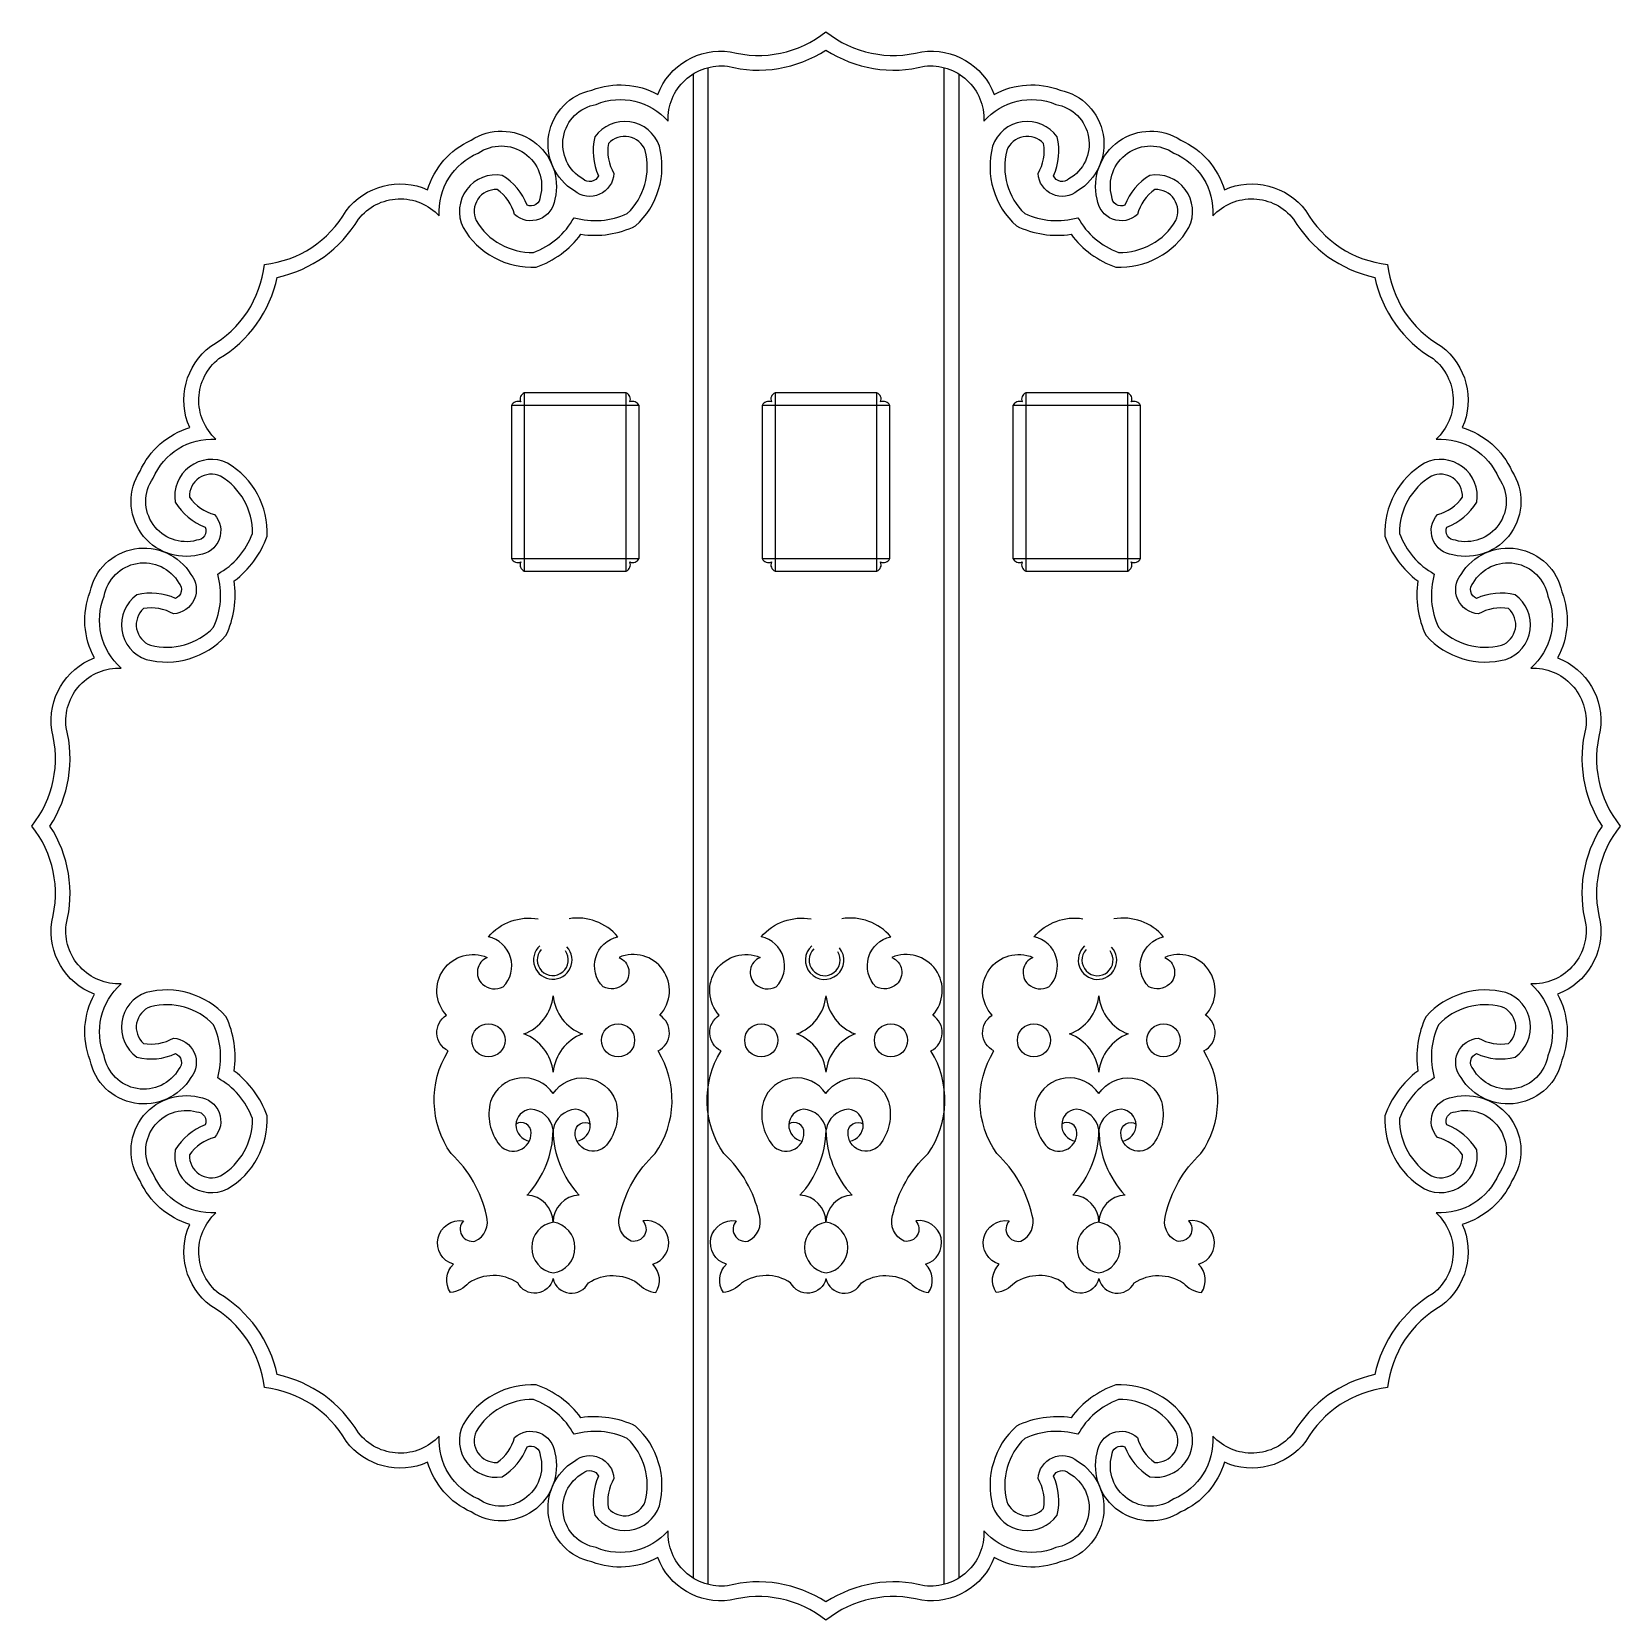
# Model space of a CAD drawing. Header units: metres. Extents: x 34 to 249, y 153 to 368.
import ezdxf

# ---------------------------------------------------------------- set-up
doc = ezdxf.new("R2010")
doc.units = ezdxf.units.M
doc.layers.add('3', color=3, linetype='Continuous')
doc.layers.add('4', color=4, linetype='Continuous')

msp = doc.modelspace()

# ---------------------------------------------------------------- linework, layer by layer
at = {"layer": '3'}
for p, q in [((123.22, 362.8), (123.22, 158.78)), ((125.22, 363.65), (125.22, 157.93)), ((157.22, 363.65), (157.22, 157.93)), ((159.22, 362.8), (159.22, 158.78)), ((100.31, 319.54), (100.31, 295.34)), ((114.14, 295.34), (114.14, 319.54)), ((134.31, 319.54), (134.31, 295.34)), ((148.14, 295.34), (148.14, 319.54)), ((168.31, 319.54), (168.31, 295.34)), ((182.14, 295.34), (182.14, 319.54)), ((115.87, 317.81), (98.58, 317.81)), ((149.87, 317.81), (132.58, 317.81)), ((183.87, 317.81), (166.58, 317.81)), ((98.58, 297.07), (115.87, 297.07)), ((132.58, 297.07), (149.87, 297.07)), ((166.58, 297.07), (183.87, 297.07))]:
    msp.add_line(p, q, dxfattribs=at)
msp.add_lwpolyline([(141.22, 155.57, 0.21), (127.85, 157.76, -0.46), (119.81, 165.21, -0.32), (110.05, 162.93, -0.7), (108.27, 173.04, -0.52), (110.37, 172.61, 0.17), (109.88, 167.35, 0.61), (118.63, 168.6, 0.28), (115.41, 179.41, 0.15), (107.99, 180.55, 0.15), (101.94, 185, 0.28), (92.01, 179.62, 0.61), (97.32, 172.55, 0.17), (100.69, 176.62, -0.52), (102.48, 175.44, -0.7), (94.07, 169.54, -0.32), (88.79, 178.06, -0.46), (77.83, 178.48, 0.21), (66.82, 186.39, 0.21), (58.91, 197.39, -0.46), (58.5, 208.35, -0.32), (49.98, 213.64, -0.7), (55.88, 222.04, -0.52), (57.05, 220.25, 0.17), (52.99, 216.88, 0.61), (60.06, 211.57, 0.28), (65.43, 221.5, 0.15), (60.98, 227.55, 0.15), (59.85, 234.98, 0.28), (49.03, 238.2, 0.61), (47.79, 229.44, 0.17), (53.04, 229.93, -0.52), (53.48, 227.84, -0.7), (43.36, 229.61, -0.32), (45.65, 239.37, -0.46), (38.19, 247.41, 0.21), (36, 260.79, 0.21), (38.19, 274.16, -0.46), (45.65, 282.21, -0.32), (43.36, 291.97, -0.7), (53.48, 293.74, -0.52), (53.04, 291.64, 0.17), (47.79, 292.13, 0.61), (49.03, 283.38, 0.28), (59.85, 286.6, 0.15), (60.98, 294.03, 0.15), (65.43, 300.08, 0.28), (60.06, 310, 0.61), (52.99, 304.69, 0.17), (57.05, 301.33, -0.52), (55.88, 299.53, -0.7), (49.98, 307.94, -0.32), (58.5, 313.23, -0.46), (58.91, 324.18, 0.21), (66.82, 335.19, 0.21), (77.83, 343.1, -0.46), (88.79, 343.52, -0.32), (94.07, 352.03, -0.7), (102.48, 346.13, -0.52), (100.69, 344.96, 0.17), (97.32, 349.02, 0.61), (92.01, 341.95, 0.28), (101.94, 336.58, 0.15), (107.99, 341.03, 0.15), (115.41, 342.16, 0.28), (118.63, 352.98, 0.61), (109.88, 354.23, 0.17), (110.37, 348.97, -0.52), (108.27, 348.53, -0.7), (110.05, 358.65, -0.32), (119.81, 356.37, -0.46), (127.85, 363.82, 0.21), (141.22, 366.01, 0.21), (154.6, 363.82, -0.46), (162.64, 356.37, -0.32), (172.4, 358.65, -0.7), (174.17, 348.53, -0.52), (172.08, 348.97, 0.17), (172.57, 354.23, 0.61), (163.82, 352.98, 0.28), (167.04, 342.16, 0.15), (174.46, 341.03, 0.15), (180.51, 336.58, 0.28), (190.44, 341.95, 0.61), (185.13, 349.02, 0.17), (181.76, 344.96, -0.52), (179.97, 346.13, -0.7), (188.38, 352.03, -0.32), (193.66, 343.52, -0.46), (204.62, 343.1, 0.21), (215.63, 335.19, 0.21), (223.54, 324.18, -0.46), (223.95, 313.23, -0.32), (232.47, 307.94, -0.7), (226.57, 299.53, -0.52), (225.4, 301.33, 0.17), (229.46, 304.69, 0.61), (222.39, 310, 0.28), (217.02, 300.08, 0.15), (221.47, 294.03, 0.15), (222.6, 286.6, 0.28), (233.42, 283.38, 0.61), (234.66, 292.13, 0.17), (229.41, 291.64, -0.52), (228.97, 293.74, -0.7), (239.09, 291.97, -0.32), (236.8, 282.21, -0.46), (244.25, 274.16, 0.21), (246.45, 260.79, 0.21), (244.25, 247.41, -0.46), (236.8, 239.37, -0.32), (239.09, 229.61, -0.7), (228.97, 227.84, -0.52), (229.41, 229.93, 0.17), (234.66, 229.44, 0.61), (233.42, 238.2, 0.28), (222.6, 234.98, 0.15), (221.47, 227.55, 0.15), (217.02, 221.5, 0.28), (222.39, 211.57, 0.61), (229.46, 216.88, 0.17), (225.4, 220.25, -0.52), (226.57, 222.04, -0.7), (232.47, 213.64, -0.32), (223.95, 208.35, -0.46), (223.54, 197.39, 0.21), (215.63, 186.39, 0.21), (204.62, 178.48, -0.46), (193.66, 178.06, -0.32), (188.38, 169.54, -0.7), (179.97, 175.44, -0.52), (181.76, 176.62, 0.17), (185.13, 172.55, 0.61), (190.44, 179.62, 0.28), (180.51, 185, 0.15), (174.46, 180.55, 0.15), (167.04, 179.41, 0.28), (163.82, 168.6, 0.61), (172.57, 167.35, 0.17), (172.08, 172.61, -0.52), (174.17, 173.04, -0.7), (172.4, 162.93, -0.32), (162.64, 165.21, -0.46), (154.6, 157.76, 0.21)], format="xyb", close=True, dxfattribs=at)
for centre, start, end in [((104.18, 242.62), 137.73, 36.08), ((141.04, 242.6), 133.85, 32.73), ((178.04, 242.6), 137.57, 36.49)]:
    msp.add_arc(centre, 2.11, start, end, dxfattribs=at)
at = {"layer": '4'}
for points in [[(141.22, 153.09, 0.24), (128.24, 155.79, -0.35), (118.42, 161.59, -0.22), (109.49, 161, -0.68), (107.11, 174.68, -0.61), (112.47, 172.3, 0.18), (111.73, 168.23, 0.56), (116.72, 169.19, 0.27), (114.28, 177.74, 0.18), (107.06, 178.3, 0.18), (101.55, 183.01, 0.27), (93.78, 178.69, 0.56), (96.63, 174.49, 0.18), (98.99, 177.88, -0.61), (104.46, 175.77, -0.68), (93.1, 167.78, -0.22), (87.21, 174.52, -0.35), (76.16, 177.36, 0.24), (65.07, 184.63, 0.24), (57.8, 195.73, -0.35), (54.96, 206.77, -0.22), (48.22, 212.67, -0.68), (56.21, 224.02, -0.61), (58.32, 218.55, 0.18), (54.92, 216.2, 0.56), (59.13, 213.35, 0.27), (63.45, 221.12, 0.18), (58.74, 226.62, 0.18), (58.17, 233.84, 0.27), (49.63, 236.29, 0.56), (48.67, 231.3, 0.18), (52.73, 232.03, -0.61), (55.11, 226.67, -0.68), (41.43, 229.05, -0.22), (42.03, 237.98, -0.35), (36.23, 247.8, 0.24), (33.53, 260.79, 0.24), (36.23, 273.77, -0.35), (42.03, 283.59, -0.22), (41.43, 292.53, -0.68), (55.11, 294.91, -0.61), (52.73, 289.55, 0.18), (48.67, 290.28, 0.56), (49.63, 285.29, 0.27), (58.17, 287.73, 0.18), (58.74, 294.96, 0.18), (63.45, 300.46, 0.27), (59.13, 308.23, 0.56), (54.92, 305.38, 0.18), (58.32, 303.03, -0.61), (56.21, 297.55, -0.68), (48.22, 308.91, -0.22), (54.96, 314.81, -0.35), (57.8, 325.85, 0.24), (65.07, 336.94, 0.24), (76.16, 344.21, -0.35), (87.21, 347.06, -0.22), (93.1, 353.79, -0.68), (104.46, 345.8, -0.61), (98.99, 343.7, 0.18), (96.63, 347.09, 0.56), (93.78, 342.88, 0.27), (101.55, 338.57, 0.18), (107.06, 343.28, 0.18), (114.28, 343.84, 0.27), (116.72, 352.38, 0.56), (111.73, 353.34, 0.18), (112.47, 349.28, -0.61), (107.11, 346.9, -0.68), (109.49, 360.58, -0.22), (118.42, 359.99, -0.35), (128.24, 365.79, 0.24), (141.22, 368.49, 0.24), (154.21, 365.79, -0.35), (164.03, 359.99, -0.22), (172.96, 360.58, -0.68), (175.34, 346.9, -0.61), (169.98, 349.28, 0.18), (170.72, 353.34, 0.56), (165.73, 352.38, 0.27), (168.17, 343.84, 0.18), (175.39, 343.28, 0.18), (180.9, 338.57, 0.27), (188.67, 342.88, 0.56), (185.82, 347.09, 0.18), (183.46, 343.7, -0.61), (177.99, 345.8, -0.68), (189.35, 353.79, -0.22), (195.24, 347.06, -0.35), (206.29, 344.21, 0.24), (217.38, 336.94, 0.24), (224.65, 325.85, -0.35), (227.49, 314.81, -0.22), (234.23, 308.91, -0.68), (226.24, 297.55, -0.61), (224.13, 303.03, 0.18), (227.52, 305.38, 0.56), (223.32, 308.23, 0.27), (219, 300.46, 0.18), (223.71, 294.96, 0.18), (224.28, 287.73, 0.27), (232.82, 285.29, 0.56), (233.78, 290.28, 0.18), (229.72, 289.55, -0.61), (227.34, 294.91, -0.68), (241.02, 292.53, -0.22), (240.42, 283.59, -0.35), (246.22, 273.77, 0.24), (248.92, 260.79, 0.24), (246.22, 247.8, -0.35), (240.42, 237.98, -0.22), (241.02, 229.05, -0.68), (227.34, 226.67, -0.61), (229.72, 232.03, 0.18), (233.78, 231.3, 0.56), (232.82, 236.29, 0.27), (224.28, 233.84, 0.18), (223.71, 226.62, 0.18), (219, 221.12, 0.27), (223.32, 213.35, 0.56), (227.52, 216.2, 0.18), (224.13, 218.55, -0.61), (226.24, 224.02, -0.68), (234.23, 212.67, -0.22), (227.49, 206.77, -0.35), (224.65, 195.73, 0.24), (217.38, 184.63, 0.24), (206.29, 177.36, -0.35), (195.24, 174.52, -0.22), (189.35, 167.78, -0.68), (177.99, 175.77, -0.61), (183.46, 177.88, 0.18), (185.82, 174.49, 0.56), (188.67, 178.69, 0.27), (180.9, 183.01, 0.18), (175.39, 178.3, 0.18), (168.17, 177.74, 0.27), (165.73, 169.19, 0.56), (170.72, 168.23, 0.18), (169.98, 172.3, -0.61), (175.34, 174.68, -0.68), (172.96, 161, -0.22), (164.03, 161.59, -0.35), (154.21, 155.79, 0.24)], [(115.87, 317.81, 0.41), (114.62, 318.29, 0.41), (114.14, 319.54), (100.31, 319.54, 0.41), (99.83, 318.29, 0.41), (98.58, 317.81), (98.58, 297.07, 0.41), (99.83, 296.59, 0.41), (100.31, 295.34), (114.14, 295.34, 0.41), (114.62, 296.59, 0.41), (115.87, 297.07)], [(149.87, 317.81, 0.41), (148.62, 318.29, 0.41), (148.14, 319.54), (134.31, 319.54, 0.41), (133.83, 318.29, 0.41), (132.58, 317.81), (132.58, 297.07, 0.41), (133.83, 296.59, 0.41), (134.31, 295.34), (148.14, 295.34, 0.41), (148.62, 296.59, 0.41), (149.87, 297.07)], [(183.87, 317.81, 0.41), (182.62, 318.29, 0.41), (182.14, 319.54), (168.31, 319.54, 0.41), (167.83, 318.29, 0.41), (166.58, 317.81), (166.58, 297.07, 0.41), (167.83, 296.59, 0.41), (168.31, 295.34), (182.14, 295.34, 0.41), (182.62, 296.59, 0.41), (183.87, 297.07)]]:
    msp.add_lwpolyline(points, format="xyb", close=True, dxfattribs=at)
for points in [[(104.22, 199.41, -0.7), (99.43, 198.85, 0.3), (92.77, 198.81, -0.18), (90.31, 197.51, -0.36), (90.72, 201.36, -0.94), (92.06, 207.24, 0.73), (93.63, 204.5, 0.38), (95.19, 207.98, 0.15), (90.39, 216.37, -0.3), (89.99, 230.28, -0.58), (89.76, 235.14, -0.81), (95.29, 242.97, 0.54), (94.64, 239.32, 0.3), (97.45, 238.98, 0.59), (95.44, 245.78, -0.26), (102.2, 248.2, -0.26)], [(104.22, 199.41, 0.7), (109.02, 198.85, -0.3), (115.68, 198.81, 0.18), (118.14, 197.51, 0.36), (117.73, 201.36, 0.94), (116.39, 207.24, -0.73), (114.82, 204.5, -0.38), (113.26, 207.98, -0.15), (118.06, 216.37, 0.3), (118.46, 230.28, 0.58), (118.69, 235.14, 0.81), (113.16, 242.97, -0.54), (113.81, 239.32, -0.3), (111, 238.98, -0.59), (113.01, 245.78, 0.26), (106.38, 248.22, 0.26)], [(141.22, 199.41, -0.7), (136.43, 198.85, 0.3), (129.77, 198.81, -0.18), (127.31, 197.51, -0.36), (127.72, 201.36, -0.94), (129.06, 207.24, 0.73), (130.63, 204.5, 0.38), (132.19, 207.98, 0.15), (127.39, 216.37, -0.3), (126.99, 230.28, -0.58), (126.76, 235.14, -0.81), (132.29, 242.97, 0.54), (131.64, 239.32, 0.3), (134.45, 238.98, 0.59), (132.44, 245.78, -0.26), (139.2, 248.2, -0.26)], [(141.22, 199.41, 0.7), (146.02, 198.85, -0.3), (152.68, 198.81, 0.18), (155.14, 197.51, 0.36), (154.73, 201.36, 0.94), (153.39, 207.24, -0.73), (151.82, 204.5, -0.38), (150.26, 207.98, -0.15), (155.06, 216.37, 0.3), (155.46, 230.28, 0.58), (155.69, 235.14, 0.81), (150.16, 242.97, -0.54), (150.81, 239.32, -0.3), (148, 238.98, -0.59), (150.01, 245.78, 0.26), (143.38, 248.22, 0.26)], [(178.22, 199.41, -0.7), (173.43, 198.85, 0.3), (166.77, 198.81, -0.18), (164.31, 197.51, -0.36), (164.72, 201.36, -0.94), (166.06, 207.24, 0.73), (167.63, 204.5, 0.38), (169.19, 207.98, 0.15), (164.39, 216.37, -0.3), (163.99, 230.28, -0.58), (163.76, 235.14, -0.81), (169.29, 242.97, 0.54), (168.64, 239.32, 0.3), (171.45, 238.98, 0.59), (169.44, 245.78, -0.26), (176.07, 248.22, -0.26)], [(178.22, 199.41, 0.7), (183.02, 198.85, -0.3), (189.68, 198.81, 0.18), (192.14, 197.51, 0.36), (191.73, 201.36, 0.94), (190.39, 207.24, -0.73), (188.82, 204.5, -0.38), (187.26, 207.98, -0.15), (192.06, 216.37, 0.3), (192.46, 230.28, 0.58), (192.69, 235.14, 0.81), (187.16, 242.97, -0.54), (187.81, 239.32, -0.3), (185, 238.98, -0.59), (187.01, 245.78, 0.26), (180.25, 248.2, 0.26)], [(104.22, 224.5, 0.62), (95.74, 223.45, 0.24), (96.99, 217.51, 0.7), (101.24, 219.2, 0.61), (99.18, 220.37)], [(104.22, 224.5, -0.62), (112.71, 223.45, -0.24), (111.46, 217.51, -0.7), (107.21, 219.2, -0.61), (109.27, 220.37)], [(141.22, 224.5, 0.62), (132.74, 223.45, 0.24), (133.99, 217.51, 0.7), (138.24, 219.2, 0.61), (136.18, 220.37)], [(141.22, 224.5, -0.62), (149.71, 223.45, -0.24), (148.46, 217.51, -0.7), (144.21, 219.2, -0.61), (146.27, 220.37)], [(178.22, 224.5, 0.62), (169.74, 223.45, 0.24), (170.99, 217.51, 0.7), (175.24, 219.2, 0.61), (173.18, 220.37)], [(178.22, 224.5, -0.62), (186.71, 223.45, -0.24), (185.46, 217.51, -0.7), (181.21, 219.2, -0.61), (183.27, 220.37)]]:
    msp.add_lwpolyline(points, format="xyb", dxfattribs=at)
for centre in [(95.45, 231.73), (113.03, 231.73), (132.45, 231.73), (150.03, 231.73), (169.42, 231.73), (187, 231.73)]:
    msp.add_circle(centre, 2.25, dxfattribs=at)
for centre, radius, start, end in [((104.18, 242.62), 2.61, 132.3, 42.64), ((141.04, 242.6), 2.61, 132.3, 39.41), ((178.04, 242.6), 2.61, 132.3, 42.64), ((98.07, 238.38), 6.19, 290.61, 354.38), ((110.38, 238.38), 6.19, 185.62, 249.39), ((135.07, 238.38), 6.19, 290.61, 354.38), ((147.38, 238.38), 6.19, 185.62, 249.39), ((172.07, 238.38), 6.19, 290.61, 354.38), ((184.38, 238.38), 6.19, 185.62, 249.39), ((98.07, 226.8), 6.19, 5.62, 69.39), ((110.38, 226.8), 6.19, 110.61, 174.38), ((135.07, 226.8), 6.19, 5.62, 69.39), ((147.38, 226.8), 6.19, 110.61, 174.38), ((172.07, 226.8), 6.19, 5.62, 69.39), ((184.38, 226.8), 6.19, 110.61, 174.38), ((101.36, 220.21), 2.18, 95.39, 261.55), ((101.03, 219.14), 3.24, 8.16, 87.72), ((107.53, 219.07), 3.34, 94.11, 170.76), ((107.08, 220.22), 2.19, 278.67, 84.38), ((138.36, 220.21), 2.18, 95.39, 261.55), ((138.03, 219.14), 3.24, 8.16, 87.72), ((144.53, 219.07), 3.34, 94.11, 170.76), ((144.08, 220.22), 2.19, 278.67, 84.38), ((175.37, 220.22), 2.19, 95.62, 261.33), ((174.92, 219.07), 3.34, 9.24, 85.89), ((181.42, 219.14), 3.24, 92.28, 171.84), ((181.09, 220.21), 2.18, 278.45, 84.61), ((90.99, 219.74), 13.24, 317.07, 359.11), ((117.45, 219.74), 13.24, 180.89, 222.93), ((127.99, 219.74), 13.24, 317.07, 359.11), ((154.45, 219.74), 13.24, 180.89, 222.93), ((165, 219.74), 13.24, 317.07, 359.11), ((191.46, 219.74), 13.24, 180.89, 222.93), ((100.52, 207.03), 3.7, 0.66, 87.56), ((107.91, 207.03), 3.7, 92.44, 179.34), ((137.52, 207.03), 3.7, 0.66, 87.56), ((144.91, 207.03), 3.7, 92.44, 179.34), ((174.54, 207.03), 3.7, 0.66, 87.56), ((181.93, 207.03), 3.7, 92.44, 179.34), ((104.81, 203.62), 3.49, 99.55, 260.45), ((103.71, 203.62), 3.48, 278.55, 81.45), ((141.81, 203.62), 3.49, 99.55, 260.45), ((140.71, 203.62), 3.48, 278.55, 81.45), ((178.74, 203.62), 3.48, 98.55, 261.45), ((177.64, 203.62), 3.49, 279.55, 80.45)]:
    msp.add_arc(centre, radius, start, end, dxfattribs=at)

doc.saveas('drawing.dxf')
